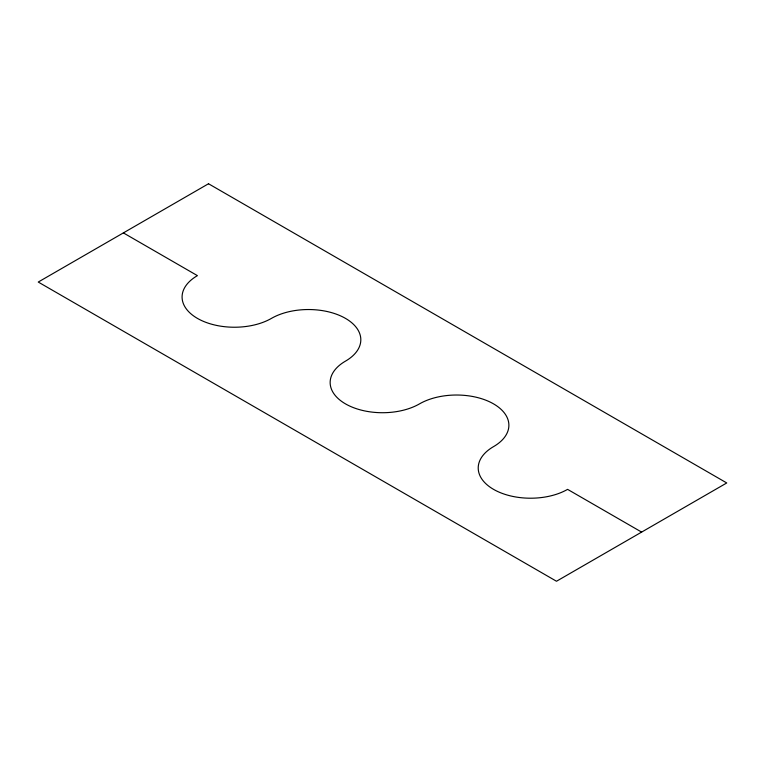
<?xml version="1.0" encoding="UTF-8"?>
<svg xmlns="http://www.w3.org/2000/svg" width="765" height="765" viewBox="0 0 765 765"><rect width="100%" height="100%" fill="white"/><g stroke="black" fill="none" stroke-linecap="round" stroke-linejoin="round"><path stroke-width="1.15" d="M123.375 232.895L197.418 275.639A52.355 30.227 0 0 0 197.418 318.383A52.355 30.227 0 0 0 271.451 318.383A52.355 30.227 0 0 1 345.484 318.383A52.355 30.227 0 0 1 345.484 361.128A52.355 30.227 0 0 0 345.484 403.872A52.355 30.227 0 0 0 419.516 403.872A52.355 30.227 0 0 1 493.549 403.872A52.355 30.227 0 0 1 493.549 446.617A52.355 30.227 0 0 0 493.549 489.361A52.355 30.227 0 0 0 567.582 489.361L641.625 532.105M208.51 183.753L38.25 282.046L556.49 581.247L726.75 482.954L208.51 183.753"/></g></svg>
